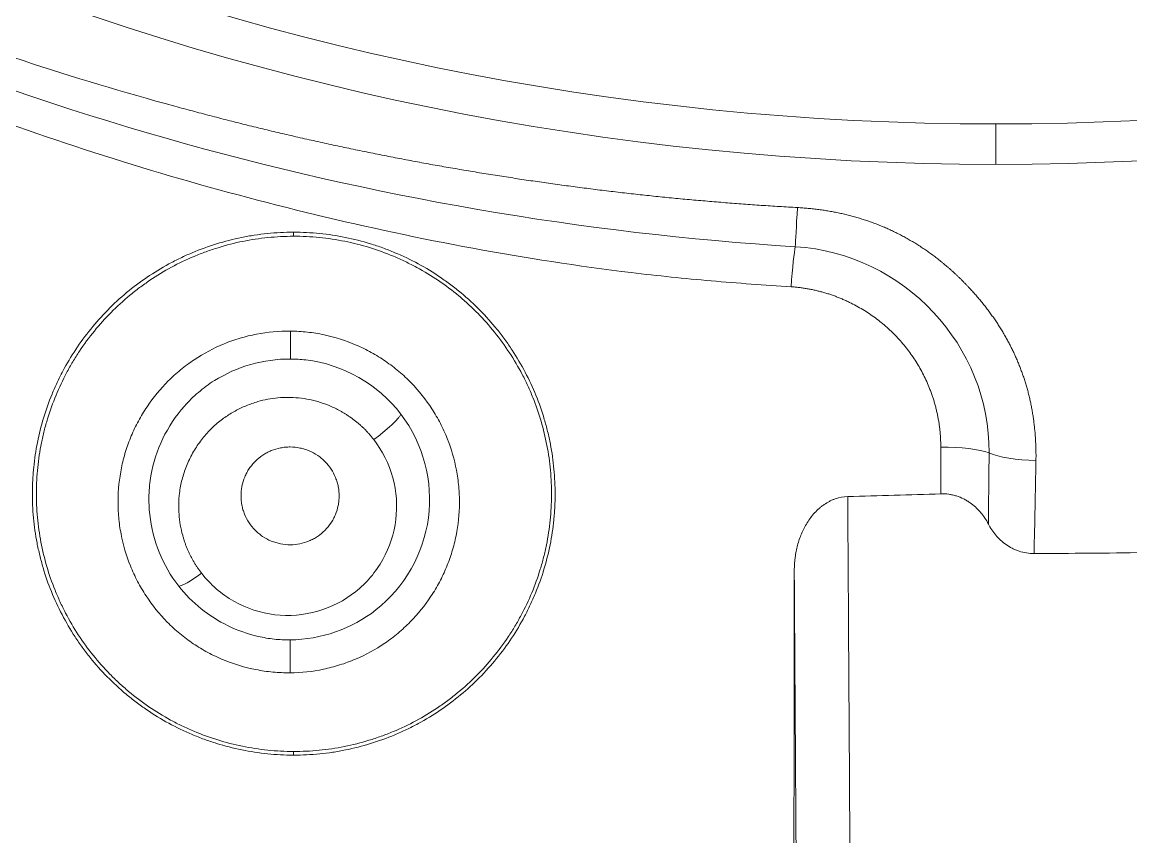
# Model space of a CAD drawing. Extents: x 541 to 1062, y 0 to 382.
# Drawn here: x 886.63 to 896.96, y 243.62 to 251.21 of the extents above; entities that cross this region are included whole.
import ezdxf

# ---------------------------------------------------------------- set-up
doc = ezdxf.new("R2010")
doc.units = 0
doc.header["$LTSCALE"] = 10
doc.header["$MEASUREMENT"] = 0
doc.layers.add('1', color=7, linetype='CONTINUOUS')

msp = doc.modelspace()

# ---------------------------------------------------------------- linework, layer by layer
at = {"layer": '1', "color": 7, "linetype": 'Continuous', "lineweight": 13}
for p, q in [((895.7, 249.885), (895.7, 250.261)), ((889.156, 249.253), (889.156, 249.215)), ((889.127, 248.073), (889.127, 248.332)), ((889.124, 245.455), (889.124, 245.149)), ((889.156, 244.382), (889.156, 244.416))]:
    msp.add_line(p, q, dxfattribs=at)
at = {"layer": '1', "color": 7, "linetype": 'Continuous', "lineweight": 18}
for radius, start, end in [(45.353, 90, 267.6206), (45.353, 272.3738, 90), (41.78, 282.5334, 97.4666), (41.2, 90, 267.3523), (41.2, 272.6477, 90), (41.78, 102.5334, 267.3912)]:
    msp.add_arc((895.7, 276.074), radius, start, end, dxfattribs=at)
at = {"layer": '1', "color": 7, "linetype": 'Continuous', "lineweight": 13}
for radius, start, end in [(26.189, 90, 270), (26.189, 270, 90), (25.813, 180, 270), (25.813, 270, 0)]:
    msp.add_arc((895.7, 276.074), radius, start, end, dxfattribs=at)
for centre, major_axis, ratio, start_param, end_param in [((893.858, 249.596), (0.028, 0.499), 0.003274, 1.800682, 2.849813), ((893.804, 248.64), (0.034, 0.499), 0.041753, 0.29204, 1.361698), ((895.2, 247.144), (0.5, 0), 0.216274, 0.514383, 1.599603), ((896.071, 247.25), (0.5, -0.009), 0.247388, 3.660306, 4.720192), ((888.316, 246.143), (0.237, 0.184), 0.144323, 3.318227, 4.532252)]:
    msp.add_ellipse(centre, major_axis=major_axis, ratio=ratio, start_param=start_param, end_param=end_param, dxfattribs=at)
at = {"layer": '1', "color": 7, "linetype": 'Continuous', "lineweight": 18}
for points, weights in [([(895.7, 321.97), (847.662, 321.97), (829.279, 277.589), (863.247, 243.621)], [1, 0.588455621577, 0.588455621577, 1]), ([(928.153, 243.621), (962.121, 277.589), (943.738, 321.97), (895.7, 321.97)], [1, 0.588455621576, 0.588455621576, 1])]:
    msp.add_rational_spline(points, weights, degree=3, dxfattribs=at)
at = {"layer": '1', "color": 7, "linetype": 'Continuous', "lineweight": 13}
for points, degree, knots in [([(893.803, 233.752), (891.665, 233.848), (889.534, 234.106), (884.716, 235.064), (882.05, 235.873), (876.926, 237.995), (874.469, 239.309), (869.858, 242.39), (867.704, 244.157), (863.783, 248.078), (862.015, 250.232), (858.934, 254.843), (857.621, 257.3), (855.499, 262.424), (854.69, 265.09), (853.608, 270.529), (853.335, 273.302), (853.335, 276.074)], 3, [0, 0, 0, 0, 0.099316, 0.099316, 0.227986, 0.227986, 0.356655, 0.356655, 0.485324, 0.485324, 0.613993, 0.613993, 0.742662, 0.742662, 0.871331, 0.871331, 1, 1, 1, 1]), ([(893.791, 248.745), (893.542, 248.76), (893.294, 248.778), (892.798, 248.822), (892.55, 248.847), (891.809, 248.937), (891.316, 249.013), (890.337, 249.194), (889.849, 249.299), (888.88, 249.532), (888.399, 249.661), (887.444, 249.944), (886.97, 250.098), (886.032, 250.433), (885.568, 250.614), (884.19, 251.193), (883.293, 251.629), (881.987, 252.355), (881.558, 252.609), (880.715, 253.14), (880.3, 253.417), (879.488, 253.992), (879.089, 254.291), (878.309, 254.91), (877.926, 255.23), (877.18, 255.89), (876.815, 256.23), (876.283, 256.754), (876.109, 256.932), (875.764, 257.291), (875.595, 257.474), (875.262, 257.844), (875.098, 258.032), (874.776, 258.412), (874.618, 258.604), (874.307, 258.993), (874.154, 259.189), (873.849, 259.583), (873.698, 259.781), (873.547, 259.979)], 3, [0, 0, 0, 0, 0.03125, 0.03125, 0.0625, 0.0625, 0.125, 0.125, 0.1875, 0.1875, 0.25, 0.25, 0.3125, 0.3125, 0.375, 0.375, 0.5, 0.5, 0.5625, 0.5625, 0.625, 0.625, 0.6875, 0.6875, 0.75, 0.75, 0.8125, 0.8125, 0.84375, 0.84375, 0.875, 0.875, 0.90625, 0.90625, 0.9375, 0.9375, 0.96875, 0.96875, 1, 1, 1, 1]), ([(893.85, 249.482), (893.858, 249.482), (893.875, 249.481), (893.9, 249.479), (893.925, 249.477), (893.95, 249.475), (893.975, 249.473), (894, 249.47), (894.025, 249.467), (894.049, 249.464), (894.074, 249.461), (894.098, 249.457), (894.122, 249.453), (894.146, 249.449), (894.17, 249.445), (894.194, 249.441), (894.218, 249.436), (894.242, 249.431), (894.265, 249.426), (894.289, 249.42), (894.312, 249.415), (894.335, 249.409), (894.359, 249.403), (894.382, 249.397), (894.405, 249.39), (894.427, 249.383), (894.45, 249.376), (894.473, 249.369), (894.495, 249.362), (894.518, 249.354), (894.54, 249.346), (894.562, 249.338), (894.584, 249.33), (894.606, 249.321), (894.628, 249.312), (894.65, 249.303), (894.671, 249.294), (894.693, 249.285), (894.714, 249.275), (894.736, 249.265), (894.757, 249.255), (894.778, 249.244), (894.799, 249.234), (894.82, 249.223), (894.841, 249.212), (894.861, 249.201), (894.882, 249.189), (894.902, 249.177), (894.923, 249.165), (894.943, 249.153), (894.963, 249.141), (894.983, 249.128), (895.003, 249.115), (895.023, 249.102), (895.043, 249.089), (895.062, 249.075), (895.082, 249.061), (895.101, 249.047), (895.12, 249.033), (895.139, 249.019), (895.158, 249.004), (895.177, 248.989), (895.196, 248.974), (895.215, 248.958), (895.234, 248.943), (895.252, 248.927), (895.271, 248.911), (895.289, 248.894), (895.307, 248.878), (895.325, 248.861), (895.343, 248.844), (895.361, 248.827), (895.379, 248.81), (895.396, 248.792), (895.414, 248.774), (895.431, 248.756), (895.454, 248.732), (895.48, 248.703), (895.511, 248.669), (895.541, 248.634), (895.57, 248.598), (895.599, 248.563), (895.626, 248.527), (895.653, 248.491), (895.679, 248.454), (895.704, 248.418), (895.728, 248.38), (895.752, 248.343), (895.774, 248.305), (895.796, 248.267), (895.817, 248.229), (895.837, 248.19), (895.856, 248.152), (895.875, 248.112), (895.892, 248.073), (895.909, 248.033), (895.925, 247.993), (895.94, 247.952), (895.955, 247.912), (895.968, 247.871), (895.981, 247.829), (895.993, 247.788), (896.004, 247.746), (896.014, 247.703), (896.024, 247.661), (896.032, 247.618), (896.04, 247.575), (896.047, 247.531), (896.053, 247.487), (896.058, 247.443), (896.063, 247.399), (896.067, 247.354), (896.069, 247.309), (896.071, 247.264), (896.073, 247.218), (896.073, 247.172), (896.073, 247.142), (896.072, 247.126)], 3, [0, 0, 0, 0, 0.006968, 0.01391, 0.020827, 0.027719, 0.034588, 0.041434, 0.048257, 0.055059, 0.06184, 0.0686, 0.07534, 0.082062, 0.088765, 0.095451, 0.10212, 0.108773, 0.115411, 0.122033, 0.128642, 0.135238, 0.141821, 0.148393, 0.154954, 0.161504, 0.168045, 0.174577, 0.181102, 0.187619, 0.19413, 0.200636, 0.207136, 0.213633, 0.220126, 0.226617, 0.233106, 0.239594, 0.246083, 0.252572, 0.259062, 0.265554, 0.27205, 0.278549, 0.285053, 0.291562, 0.298078, 0.3046, 0.31113, 0.317668, 0.324216, 0.330773, 0.337342, 0.343921, 0.350513, 0.357118, 0.363737, 0.37037, 0.377018, 0.383682, 0.390363, 0.397061, 0.403778, 0.410513, 0.417267, 0.424042, 0.430837, 0.437654, 0.444493, 0.451355, 0.458241, 0.465151, 0.472085, 0.479045, 0.486031, 0.493044, 0.500085, 0.513114, 0.526059, 0.538924, 0.551714, 0.564431, 0.577081, 0.589668, 0.602196, 0.61467, 0.627094, 0.639473, 0.65181, 0.664112, 0.676383, 0.688627, 0.700849, 0.713054, 0.725247, 0.737432, 0.749615, 0.7618, 0.773992, 0.786196, 0.798416, 0.810658, 0.822927, 0.835226, 0.847561, 0.859936, 0.872356, 0.884825, 0.897349, 0.909931, 0.922576, 0.935287, 0.948071, 0.96093, 0.973868, 0.98689, 1, 1, 1, 1]), ([(889.127, 248.072), (888.877, 248.073), (888.628, 248.001), (888.367, 247.838), (888.317, 247.801), (888.224, 247.722), (888.093, 247.593), (887.923, 247.337), (887.848, 247.104), (887.817, 246.925), (887.811, 246.864), (887.808, 246.743), (887.82, 246.44), (887.936, 246.149), (888.087, 245.957)], 3, [0, 0, 0, 0, 0.25, 0.25, 0.3125, 0.3125, 0.375, 0.5, 0.625, 0.625, 0.6875, 0.6875, 0.75, 1, 1, 1, 1]), ([(890.156, 247.559), (889.944, 247.837), (889.617, 248.023), (889.223, 248.069), (889.175, 248.072), (889.127, 248.072)], 3, [0, 0, 0, 0, 0.879045, 0.879045, 1, 1, 1, 1]), ([(889.124, 245.456), (889.414, 245.458), (889.7, 245.559), (890.19, 245.944), (890.369, 246.259), (890.457, 246.929), (890.367, 247.282), (890.156, 247.559)], 3, [0, 0, 0, 0, 0.296368, 0.296368, 0.648184, 0.648184, 1, 1, 1, 1]), ([(889.904, 247.321), (889.918, 247.331), (889.933, 247.342), (889.963, 247.365), (889.978, 247.377), (890.007, 247.402), (890.022, 247.414), (890.05, 247.439), (890.064, 247.451), (890.088, 247.474), (890.099, 247.485), (890.118, 247.506), (890.127, 247.515), (890.14, 247.531), (890.145, 247.539), (890.152, 247.551), (890.155, 247.555), (890.156, 247.559)], 3, [0, 0, 0, 0, 0.125, 0.125, 0.25, 0.25, 0.375, 0.375, 0.5, 0.5, 0.625, 0.625, 0.75, 0.75, 0.875, 0.875, 1, 1, 1, 1]), ([(894.367, 227.368), (894.368, 227.39), (894.37, 227.435), (894.371, 227.495), (894.372, 227.544), (894.372, 227.57), (894.375, 227.711), (894.377, 227.924), (894.38, 228.225), (894.381, 228.362), (894.382, 228.455), (894.382, 228.503), (894.385, 228.937), (894.389, 229.6), (894.391, 230.441), (894.392, 230.869), (894.393, 231.053), (894.393, 231.175), (894.393, 231.237), (894.394, 231.789), (894.395, 232.534), (894.395, 233.415), (894.395, 233.796), (894.395, 234.05), (894.395, 234.178), (894.395, 234.561), (894.395, 234.946), (894.395, 235.399), (894.394, 235.596), (894.394, 235.727), (894.394, 235.792), (894.393, 236.123), (894.393, 236.531), (894.391, 236.934), (894.39, 237.199), (894.39, 237.329), (894.387, 237.965), (894.384, 238.366), (894.38, 238.751), (894.379, 238.793), (894.378, 238.876), (894.377, 238.999), (894.374, 239.277), (894.371, 239.509), (894.369, 239.706), (894.369, 239.746), (894.368, 239.827), (894.366, 239.949), (894.364, 240.242), (894.358, 240.859), (894.354, 241.433), (894.351, 241.881), (894.35, 241.931), (894.349, 242.031), (894.348, 242.181), (894.346, 242.534), (894.341, 243.248), (894.332, 244.7), (894.324, 245.963), (894.319, 246.791)], 3, [0, 0, 0, 0, 0.013839, 0.021922, 0.021922, 0.030005, 0.030005, 0.062338, 0.078505, 0.086588, 0.086588, 0.094671, 0.094671, 0.159338, 0.191671, 0.207837, 0.215921, 0.215921, 0.224004, 0.224004, 0.28867, 0.321004, 0.33717, 0.33717, 0.353337, 0.353337, 0.38567, 0.401836, 0.40992, 0.40992, 0.418003, 0.418003, 0.450336, 0.466503, 0.466503, 0.482669, 0.482669, 0.547336, 0.547336, 0.555419, 0.555419, 0.563502, 0.579669, 0.612002, 0.612002, 0.620085, 0.620085, 0.628169, 0.644335, 0.676668, 0.741335, 0.741335, 0.749418, 0.749418, 0.757501, 0.773668, 0.806001, 0.870667, 1, 1, 1, 1]), ([(893.861, 227.809), (893.873, 227.721), (893.882, 228.859), (893.89, 229.809), (893.893, 231.33), (893.896, 232.664), (893.895, 234.154), (893.895, 235.989), (893.89, 236.998), (893.888, 237.566), (893.882, 238.141), (893.877, 238.648), (893.872, 239.093), (893.863, 239.768), (893.853, 241.247), (893.846, 242.256), (893.836, 243.78), (893.824, 245.659), (893.821, 246.11)], 2, [0, 0, 0, 0.125, 0.125, 0.25, 0.25, 0.375, 0.375, 0.5, 0.5, 0.5625, 0.5625, 0.625, 0.625, 0.75, 0.75, 0.892857, 0.892857, 1, 1, 1]), ([(888.087, 245.957), (888.209, 245.801), (888.447, 245.611), (888.729, 245.51), (888.875, 245.477), (888.925, 245.468), (889.024, 245.457), (889.074, 245.455), (889.124, 245.456)], 3, [0, 0, 0, 0, 0.5, 0.75, 0.75, 0.875, 0.875, 1, 1, 1, 1])]:
    msp.add_open_spline(points, degree=degree, knots=knots, dxfattribs=at)
at = {"layer": '1', "color": 7, "linetype": 'Continuous', "lineweight": 18}
for points, knots in [([(873.547, 259.979), (874.178, 259.23), (874.778, 258.447), (876.127, 257.01), (876.845, 256.333), (879.096, 254.412), (880.737, 253.288), (885.958, 250.484), (889.862, 249.366), (893.831, 249.118)], [0, 0, 0, 0, 0.125, 0.125, 0.25, 0.25, 0.5, 0.5, 1, 1, 1, 1]), ([(873.547, 259.979), (873.558, 259.968), (873.58, 259.945), (873.614, 259.91), (873.647, 259.875), (873.681, 259.838), (873.716, 259.802), (873.751, 259.764), (873.786, 259.725), (873.822, 259.686), (873.858, 259.646), (873.895, 259.606), (873.931, 259.564), (873.969, 259.522), (874.006, 259.48), (874.063, 259.415), (874.144, 259.321), (874.254, 259.192), (874.382, 259.041), (874.508, 258.891), (874.622, 258.755), (874.717, 258.644), (874.801, 258.544), (874.876, 258.457), (874.94, 258.381), (875.016, 258.294), (875.103, 258.195), (875.206, 258.08), (875.306, 257.971), (875.402, 257.869), (875.484, 257.783), (875.554, 257.711), (875.613, 257.651), (875.673, 257.591), (875.733, 257.531), (875.793, 257.471), (875.854, 257.411), (875.915, 257.351), (875.977, 257.291), (876.039, 257.231), (876.102, 257.171), (876.165, 257.111), (876.228, 257.051), (876.293, 256.991), (876.357, 256.931), (876.422, 256.871), (876.487, 256.811), (876.553, 256.751), (876.62, 256.691), (876.687, 256.63), (876.754, 256.57), (876.822, 256.51), (876.89, 256.45), (876.959, 256.39), (877.028, 256.329), (877.098, 256.269), (877.168, 256.209), (877.238, 256.149), (877.309, 256.088), (877.381, 256.028), (877.453, 255.968), (877.525, 255.908), (877.598, 255.847), (877.775, 255.702), (878.056, 255.476), (878.446, 255.173), (878.84, 254.878), (879.238, 254.59), (879.641, 254.309), (880.048, 254.036), (880.459, 253.77), (880.875, 253.512), (881.295, 253.261), (881.719, 253.018), (882.147, 252.782), (882.868, 252.402), (883.895, 251.905), (885.249, 251.336), (886.635, 250.838), (887.63, 250.539), (888.214, 250.382), (888.378, 250.339), (888.541, 250.297), (888.705, 250.255), (888.869, 250.215), (889.033, 250.176), (889.198, 250.138), (889.362, 250.101), (889.526, 250.065), (889.691, 250.03), (889.856, 249.996), (890.021, 249.963), (890.186, 249.931), (890.351, 249.9), (890.516, 249.87), (890.682, 249.842), (890.847, 249.814), (891.013, 249.787), (891.179, 249.761), (891.345, 249.736), (891.511, 249.712), (891.677, 249.689), (891.844, 249.667), (892.01, 249.646), (892.177, 249.626), (892.344, 249.607), (892.51, 249.589), (892.677, 249.572), (892.845, 249.556), (893.012, 249.542), (893.179, 249.528), (893.347, 249.515), (893.514, 249.503), (893.682, 249.492), (893.794, 249.486), (893.85, 249.482)], [0, 0, 0, 0, 0.002014, 0.004061, 0.006142, 0.008257, 0.010406, 0.012589, 0.014805, 0.017056, 0.019341, 0.02166, 0.024013, 0.026401, 0.028822, 0.031278, 0.037352, 0.044592, 0.052996, 0.062567, 0.069432, 0.075637, 0.081181, 0.086066, 0.090291, 0.093855, 0.100687, 0.10723, 0.113483, 0.119448, 0.125125, 0.128679, 0.132248, 0.135831, 0.139428, 0.14304, 0.146667, 0.150308, 0.153964, 0.157634, 0.16132, 0.16502, 0.168734, 0.172464, 0.176209, 0.179968, 0.183743, 0.187532, 0.191337, 0.195156, 0.198991, 0.202841, 0.206706, 0.210587, 0.214483, 0.218394, 0.22232, 0.226262, 0.230219, 0.234192, 0.23818, 0.242184, 0.246203, 0.250238, 0.271247, 0.292206, 0.313121, 0.333997, 0.354841, 0.375656, 0.39645, 0.417227, 0.437993, 0.458754, 0.479515, 0.500282, 0.562584, 0.624875, 0.687306, 0.75003, 0.757216, 0.764397, 0.771573, 0.778744, 0.785911, 0.793074, 0.800233, 0.807389, 0.81454, 0.821689, 0.828834, 0.835977, 0.843117, 0.850254, 0.85739, 0.864523, 0.871655, 0.878786, 0.885915, 0.893043, 0.900171, 0.907297, 0.914424, 0.92155, 0.928677, 0.935804, 0.942931, 0.95006, 0.957189, 0.96432, 0.971452, 0.978586, 0.985722, 0.99286, 1, 1, 1, 1]), ([(893.804, 235.386), (893.769, 235.388), (893.7, 235.391), (893.596, 235.397), (893.491, 235.403), (893.386, 235.409), (893.281, 235.416), (893.174, 235.423), (893.068, 235.43), (892.961, 235.438), (892.853, 235.446), (892.745, 235.454), (892.636, 235.463), (892.527, 235.471), (892.417, 235.481), (892.307, 235.49), (892.197, 235.5), (892.086, 235.51), (891.974, 235.521), (891.862, 235.532), (891.749, 235.543), (891.636, 235.555), (891.523, 235.567), (891.409, 235.58), (891.294, 235.592), (891.179, 235.606), (891.064, 235.619), (890.948, 235.633), (890.832, 235.648), (890.715, 235.662), (890.598, 235.678), (890.48, 235.693), (890.362, 235.709), (890.243, 235.726), (890.124, 235.743), (890.004, 235.76), (889.884, 235.778), (889.764, 235.796), (889.643, 235.814), (889.521, 235.833), (889.399, 235.853), (889.277, 235.873), (889.154, 235.893), (889.031, 235.914), (888.907, 235.935), (888.783, 235.957), (888.659, 235.979), (888.534, 236.002), (888.408, 236.025), (888.282, 236.049), (888.156, 236.073), (888.029, 236.098), (887.902, 236.123), (887.775, 236.149), (887.647, 236.175), (887.518, 236.202), (887.389, 236.229), (887.26, 236.257), (887.13, 236.285), (887, 236.314), (886.87, 236.344), (886.739, 236.374), (886.608, 236.404), (886.476, 236.435), (886.344, 236.467), (886.211, 236.499), (886.079, 236.532), (885.945, 236.565), (885.812, 236.599), (885.678, 236.633), (885.543, 236.668), (885.408, 236.704), (885.273, 236.74), (885.138, 236.777), (885.002, 236.815), (884.865, 236.853), (884.729, 236.891), (884.592, 236.931), (884.454, 236.971), (884.317, 237.011), (884.179, 237.052), (884.04, 237.094), (883.902, 237.137), (883.762, 237.18), (883.623, 237.224), (883.483, 237.268), (883.343, 237.313), (883.203, 237.359), (883.062, 237.405), (882.921, 237.452), (882.78, 237.5), (882.638, 237.549), (882.496, 237.598), (882.354, 237.648), (882.211, 237.698), (882.068, 237.75), (881.925, 237.802), (881.782, 237.854), (881.638, 237.908), (881.494, 237.962), (881.35, 238.017), (881.205, 238.072), (881.06, 238.129), (880.915, 238.186), (880.77, 238.243), (880.624, 238.302), (880.478, 238.361), (880.332, 238.421), (880.186, 238.482), (880.039, 238.544), (879.893, 238.606), (879.746, 238.67), (879.598, 238.734), (879.451, 238.798), (879.303, 238.864), (879.155, 238.93), (879.007, 238.997), (878.859, 239.065), (878.71, 239.134), (878.562, 239.204), (878.413, 239.274), (878.264, 239.345), (878.115, 239.417), (877.965, 239.49), (877.816, 239.564), (877.666, 239.638), (877.516, 239.714), (877.366, 239.79), (877.216, 239.867), (877.066, 239.945), (876.916, 240.024), (876.765, 240.104), (876.615, 240.184), (876.342, 240.332), (875.918, 240.566), (875.316, 240.912), (874.63, 241.323), (873.863, 241.805), (873.019, 242.364), (872.104, 243.006), (871.122, 243.737), (870.081, 244.565), (869.237, 245.285), (868.61, 245.847), (868.221, 246.206), (867.86, 246.546), (867.527, 246.868), (867.221, 247.171), (866.941, 247.453), (866.687, 247.714), (866.458, 247.953), (866.253, 248.17), (866.073, 248.365), (865.915, 248.536), (865.8, 248.662), (865.716, 248.755), (865.653, 248.825), (865.581, 248.904), (865.501, 248.992), (865.413, 249.09), (865.316, 249.197), (865.211, 249.314), (865.098, 249.441), (864.978, 249.578), (864.849, 249.725), (864.713, 249.882), (864.569, 250.049), (864.419, 250.226), (864.285, 250.385), (864.171, 250.522), (864.081, 250.632), (863.992, 250.741), (863.906, 250.85), (863.821, 250.957), (863.738, 251.063), (863.658, 251.167), (863.579, 251.271), (863.502, 251.373), (863.428, 251.475), (863.355, 251.575), (863.284, 251.674), (863.215, 251.771), (863.147, 251.868), (863.082, 251.963), (863.018, 252.057), (862.957, 252.149), (862.917, 252.211), (862.897, 252.241)], [0, 0, 0, 0, 0.002851, 0.005716, 0.008595, 0.011488, 0.014396, 0.017317, 0.020253, 0.023203, 0.026167, 0.029146, 0.032139, 0.035145, 0.038166, 0.041202, 0.044251, 0.047315, 0.050392, 0.053484, 0.056591, 0.059711, 0.062845, 0.065994, 0.069157, 0.072334, 0.075525, 0.078731, 0.081951, 0.085184, 0.088432, 0.091695, 0.094971, 0.098261, 0.101566, 0.104885, 0.108218, 0.111565, 0.114927, 0.118302, 0.121692, 0.125096, 0.128514, 0.131947, 0.135393, 0.138854, 0.142329, 0.145818, 0.149321, 0.152838, 0.15637, 0.159915, 0.163475, 0.167049, 0.170637, 0.17424, 0.177856, 0.181487, 0.185132, 0.188791, 0.192464, 0.196151, 0.199853, 0.203568, 0.207298, 0.211042, 0.2148, 0.218573, 0.222359, 0.22616, 0.229975, 0.233803, 0.237647, 0.241504, 0.245375, 0.249261, 0.25316, 0.257074, 0.261002, 0.264944, 0.268901, 0.272871, 0.276856, 0.280855, 0.284867, 0.288894, 0.292936, 0.296991, 0.30106, 0.305144, 0.309242, 0.313354, 0.31748, 0.32162, 0.325774, 0.329943, 0.334125, 0.338322, 0.342533, 0.346758, 0.350997, 0.35525, 0.359518, 0.363799, 0.368095, 0.372405, 0.376729, 0.381067, 0.385419, 0.389785, 0.394166, 0.39856, 0.402969, 0.407392, 0.411829, 0.41628, 0.420745, 0.425224, 0.429718, 0.434225, 0.438747, 0.443283, 0.447833, 0.452397, 0.456975, 0.461567, 0.466173, 0.470794, 0.475429, 0.480077, 0.48474, 0.489417, 0.494108, 0.498813, 0.514953, 0.534007, 0.555974, 0.580855, 0.608646, 0.639348, 0.672958, 0.709473, 0.748894, 0.764333, 0.778867, 0.792493, 0.805214, 0.817029, 0.827938, 0.837941, 0.847039, 0.855232, 0.862519, 0.868901, 0.874379, 0.876615, 0.879198, 0.882128, 0.885404, 0.889026, 0.892995, 0.897311, 0.901974, 0.906984, 0.91234, 0.918043, 0.924094, 0.930491, 0.937236, 0.941212, 0.945131, 0.948992, 0.952795, 0.956541, 0.96023, 0.96386, 0.967433, 0.970949, 0.974407, 0.977807, 0.98115, 0.984435, 0.987663, 0.990833, 0.993946, 0.997002, 1, 1, 1, 1]), ([(889.156, 244.382), (889.074, 244.382), (888.913, 244.391), (888.674, 244.427), (888.517, 244.467), (888.401, 244.503), (888.362, 244.516), (888.286, 244.544), (888.248, 244.559), (888.137, 244.606), (887.992, 244.675), (887.855, 244.759), (887.756, 244.827), (887.723, 244.85), (887.674, 244.887), (887.658, 244.899), (887.627, 244.925), (887.549, 244.988), (887.417, 245.11), (887.311, 245.229), (887.236, 245.322), (887.2, 245.37), (887.165, 245.419), (887.143, 245.452), (887.132, 245.468), (887.077, 245.552), (887.037, 245.621), (886.963, 245.761), (886.897, 245.904), (886.845, 246.053), (886.817, 246.148), (886.812, 246.167), (886.802, 246.205), (886.797, 246.224), (886.783, 246.282), (886.774, 246.321), (886.752, 246.436), (886.73, 246.592), (886.723, 246.748), (886.724, 246.865), (886.725, 246.924), (886.729, 246.983), (886.732, 247.023), (886.734, 247.042), (886.744, 247.141), (886.767, 247.296), (886.824, 247.523), (886.876, 247.671), (886.914, 247.762), (886.921, 247.78), (886.937, 247.816), (886.945, 247.834), (886.971, 247.888), (886.988, 247.923), (887.044, 248.028), (887.124, 248.163), (887.217, 248.29), (887.316, 248.412), (887.369, 248.471), (887.481, 248.585), (887.54, 248.639), (887.662, 248.741), (887.789, 248.836), (887.925, 248.919), (888.03, 248.976), (888.066, 248.995), (888.139, 249.03), (888.176, 249.046), (888.287, 249.093), (888.438, 249.148), (888.593, 249.188), (888.711, 249.212), (888.751, 249.219), (888.831, 249.231), (888.871, 249.236), (888.993, 249.249), (889.074, 249.253), (889.156, 249.253)], [0, 0, 0, 0, 0.03125, 0.0625, 0.09375, 0.09375, 0.109375, 0.109375, 0.125, 0.125, 0.15625, 0.1875, 0.1875, 0.203125, 0.203125, 0.210938, 0.210938, 0.21875, 0.25, 0.28125, 0.28125, 0.296875, 0.304688, 0.304688, 0.3125, 0.3125, 0.34375, 0.34375, 0.375, 0.40625, 0.40625, 0.414062, 0.414062, 0.421875, 0.421875, 0.4375, 0.4375, 0.46875, 0.5, 0.5, 0.515625, 0.523437, 0.523437, 0.53125, 0.53125, 0.5625, 0.59375, 0.625, 0.625, 0.632812, 0.632812, 0.640625, 0.640625, 0.65625, 0.65625, 0.6875, 0.71875, 0.71875, 0.75, 0.75, 0.78125, 0.78125, 0.8125, 0.84375, 0.84375, 0.859375, 0.859375, 0.875, 0.875, 0.90625, 0.9375, 0.9375, 0.953125, 0.953125, 0.96875, 0.96875, 1, 1, 1, 1]), ([(889.156, 249.215), (889.076, 249.215), (888.996, 249.211), (888.839, 249.195), (888.683, 249.172), (888.53, 249.133), (888.436, 249.103), (888.417, 249.097), (888.379, 249.085), (888.36, 249.078), (888.304, 249.058), (888.267, 249.043), (888.158, 248.998), (888.017, 248.93), (887.883, 248.849), (887.786, 248.783), (887.754, 248.76), (887.69, 248.713), (887.659, 248.689), (887.569, 248.613), (887.453, 248.508), (887.298, 248.335), (887.205, 248.21), (887.151, 248.128), (887.141, 248.112), (887.12, 248.079), (887.089, 248.029), (887.06, 247.978), (887.006, 247.875), (886.94, 247.736), (886.888, 247.59), (886.854, 247.479), (886.843, 247.442), (886.829, 247.385), (886.824, 247.366), (886.816, 247.328), (886.795, 247.233), (886.769, 247.061), (886.757, 246.83), (886.763, 246.675), (886.774, 246.558), (886.779, 246.519), (886.79, 246.442), (886.796, 246.404), (886.818, 246.289), (886.854, 246.139), (886.905, 245.992), (886.949, 245.883), (886.964, 245.848), (886.997, 245.776), (887.015, 245.741), (887.069, 245.636), (887.148, 245.501), (887.286, 245.311), (887.39, 245.193), (887.474, 245.109), (887.502, 245.081), (887.56, 245.027), (887.59, 245.001), (887.681, 244.925), (887.807, 244.83), (887.941, 244.747), (888.046, 244.69), (888.081, 244.672), (888.153, 244.637), (888.19, 244.621), (888.3, 244.574), (888.449, 244.52), (888.679, 244.461), (888.836, 244.437), (888.956, 244.425), (888.996, 244.422), (889.076, 244.417), (889.116, 244.416), (889.156, 244.416)], [0, 0, 0, 0, 0.03125, 0.03125, 0.0625, 0.09375, 0.09375, 0.101563, 0.101563, 0.109375, 0.109375, 0.125, 0.125, 0.15625, 0.1875, 0.1875, 0.203125, 0.203125, 0.21875, 0.21875, 0.25, 0.28125, 0.3125, 0.3125, 0.320313, 0.320313, 0.328125, 0.34375, 0.34375, 0.375, 0.40625, 0.40625, 0.421875, 0.421875, 0.429688, 0.429688, 0.4375, 0.46875, 0.5, 0.53125, 0.53125, 0.546875, 0.546875, 0.5625, 0.5625, 0.59375, 0.625, 0.625, 0.640625, 0.640625, 0.65625, 0.65625, 0.6875, 0.71875, 0.75, 0.75, 0.765625, 0.765625, 0.78125, 0.78125, 0.8125, 0.84375, 0.84375, 0.859375, 0.859375, 0.875, 0.875, 0.90625, 0.9375, 0.96875, 0.96875, 0.984375, 0.984375, 1, 1, 1, 1]), ([(889.156, 249.253), (889.238, 249.253), (889.319, 249.249), (889.479, 249.233), (889.638, 249.209), (889.795, 249.169), (889.911, 249.134), (889.95, 249.121), (890.026, 249.093), (890.064, 249.078), (890.176, 249.031), (890.32, 248.962), (890.457, 248.879), (890.557, 248.811), (890.59, 248.787), (890.639, 248.751), (890.655, 248.739), (890.686, 248.713), (890.764, 248.65), (890.896, 248.528), (891.002, 248.409), (891.077, 248.317), (891.102, 248.285), (891.149, 248.221), (891.171, 248.188), (891.237, 248.087), (891.278, 248.019), (891.351, 247.879), (891.418, 247.735), (891.47, 247.586), (891.498, 247.491), (891.503, 247.472), (891.514, 247.434), (891.519, 247.415), (891.533, 247.357), (891.541, 247.318), (891.564, 247.202), (891.586, 247.046), (891.593, 246.89), (891.593, 246.772), (891.592, 246.713), (891.588, 246.654), (891.585, 246.614), (891.583, 246.594), (891.573, 246.496), (891.55, 246.34), (891.493, 246.112), (891.44, 245.964), (891.395, 245.854), (891.379, 245.818), (891.345, 245.746), (891.328, 245.71), (891.272, 245.606), (891.191, 245.47), (891.098, 245.343), (890.998, 245.22), (890.945, 245.161), (890.832, 245.047), (890.774, 244.993), (890.651, 244.892), (890.524, 244.797), (890.388, 244.714), (890.282, 244.657), (890.246, 244.638), (890.173, 244.603), (890.136, 244.587), (890.025, 244.54), (889.874, 244.486), (889.719, 244.446), (889.601, 244.422), (889.561, 244.415), (889.481, 244.403), (889.441, 244.398), (889.319, 244.386), (889.238, 244.382), (889.156, 244.382)], [0, 0, 0, 0, 0.03125, 0.03125, 0.0625, 0.09375, 0.09375, 0.109375, 0.109375, 0.125, 0.125, 0.15625, 0.1875, 0.1875, 0.203125, 0.203125, 0.210938, 0.210938, 0.21875, 0.25, 0.28125, 0.28125, 0.296875, 0.296875, 0.3125, 0.3125, 0.34375, 0.34375, 0.375, 0.40625, 0.40625, 0.414063, 0.414063, 0.421875, 0.421875, 0.4375, 0.4375, 0.46875, 0.5, 0.5, 0.515625, 0.523438, 0.523438, 0.53125, 0.53125, 0.5625, 0.59375, 0.625, 0.625, 0.640625, 0.640625, 0.65625, 0.65625, 0.6875, 0.71875, 0.71875, 0.75, 0.75, 0.78125, 0.78125, 0.8125, 0.84375, 0.84375, 0.859375, 0.859375, 0.875, 0.875, 0.90625, 0.9375, 0.9375, 0.953125, 0.953125, 0.96875, 0.96875, 1, 1, 1, 1]), ([(889.156, 244.416), (889.236, 244.416), (889.316, 244.42), (889.474, 244.435), (889.63, 244.459), (889.783, 244.497), (889.878, 244.526), (889.897, 244.532), (889.935, 244.545), (889.954, 244.551), (890.01, 244.571), (890.047, 244.586), (890.157, 244.631), (890.298, 244.699), (890.433, 244.78), (890.531, 244.846), (890.563, 244.868), (890.626, 244.916), (890.657, 244.94), (890.748, 245.015), (890.864, 245.121), (891.02, 245.294), (891.113, 245.419), (891.167, 245.501), (891.178, 245.517), (891.199, 245.55), (891.23, 245.6), (891.258, 245.651), (891.313, 245.754), (891.38, 245.894), (891.432, 246.039), (891.466, 246.151), (891.477, 246.188), (891.491, 246.245), (891.496, 246.264), (891.504, 246.302), (891.525, 246.398), (891.551, 246.57), (891.563, 246.801), (891.557, 246.957), (891.546, 247.074), (891.542, 247.113), (891.531, 247.19), (891.524, 247.229), (891.502, 247.343), (891.466, 247.494), (891.415, 247.641), (891.371, 247.75), (891.355, 247.786), (891.322, 247.858), (891.305, 247.893), (891.25, 247.998), (891.17, 248.133), (891.032, 248.323), (890.927, 248.441), (890.844, 248.526), (890.815, 248.554), (890.757, 248.608), (890.727, 248.634), (890.636, 248.71), (890.509, 248.805), (890.374, 248.887), (890.269, 248.944), (890.234, 248.962), (890.18, 248.988), (890.161, 248.997), (890.125, 249.013), (890.033, 249.053), (889.865, 249.114), (889.634, 249.172), (889.476, 249.196), (889.317, 249.212), (889.236, 249.216), (889.156, 249.215)], [0, 0, 0, 0, 0.03125, 0.03125, 0.0625, 0.09375, 0.09375, 0.101562, 0.101562, 0.109375, 0.109375, 0.125, 0.125, 0.15625, 0.1875, 0.1875, 0.203125, 0.203125, 0.21875, 0.21875, 0.25, 0.28125, 0.3125, 0.3125, 0.320312, 0.320312, 0.328125, 0.34375, 0.34375, 0.375, 0.40625, 0.40625, 0.421875, 0.421875, 0.429687, 0.429687, 0.4375, 0.46875, 0.5, 0.53125, 0.53125, 0.546875, 0.546875, 0.5625, 0.5625, 0.59375, 0.625, 0.625, 0.640625, 0.640625, 0.65625, 0.65625, 0.6875, 0.71875, 0.75, 0.75, 0.765625, 0.765625, 0.78125, 0.78125, 0.8125, 0.84375, 0.84375, 0.859375, 0.859375, 0.867187, 0.867187, 0.875, 0.90625, 0.9375, 0.96875, 0.96875, 1, 1, 1, 1]), ([(895.186, 247.252), (895.186, 247.258), (895.186, 247.271), (895.185, 247.291), (895.185, 247.31), (895.184, 247.329), (895.183, 247.349), (895.181, 247.368), (895.18, 247.387), (895.178, 247.407), (895.176, 247.426), (895.173, 247.445), (895.171, 247.464), (895.168, 247.483), (895.165, 247.502), (895.161, 247.52), (895.158, 247.539), (895.154, 247.558), (895.15, 247.577), (895.145, 247.595), (895.141, 247.614), (895.136, 247.632), (895.131, 247.651), (895.126, 247.669), (895.12, 247.688), (895.114, 247.706), (895.108, 247.724), (895.102, 247.742), (895.095, 247.761), (895.089, 247.779), (895.067, 247.834), (895.027, 247.925), (894.958, 248.047), (894.878, 248.161), (894.787, 248.269), (894.687, 248.367), (894.578, 248.456), (894.461, 248.534), (894.367, 248.585), (894.301, 248.616), (894.266, 248.631), (894.231, 248.646), (894.196, 248.659), (894.16, 248.672), (894.124, 248.683), (894.088, 248.694), (894.052, 248.703), (894.015, 248.712), (893.979, 248.72), (893.941, 248.727), (893.904, 248.733), (893.866, 248.738), (893.829, 248.742), (893.803, 248.744), (893.791, 248.745)], [0, 0, 0, 0, 0.008783, 0.017544, 0.026283, 0.035003, 0.043705, 0.05239, 0.061059, 0.069714, 0.078356, 0.086987, 0.095608, 0.104221, 0.112826, 0.121425, 0.13002, 0.138612, 0.147202, 0.155792, 0.164383, 0.172975, 0.181572, 0.190174, 0.198782, 0.207397, 0.216022, 0.224656, 0.233302, 0.241961, 0.250634, 0.313507, 0.375745, 0.437876, 0.500425, 0.563215, 0.625383, 0.687519, 0.750225, 0.767116, 0.783918, 0.800644, 0.817305, 0.833914, 0.850485, 0.867029, 0.883561, 0.900092, 0.916636, 0.933206, 0.949815, 0.966475, 0.983199, 1, 1, 1, 1]), ([(889.127, 248.332), (889.02, 248.333), (888.915, 248.323), (888.76, 248.293), (888.709, 248.281), (888.633, 248.258), (888.607, 248.25), (888.557, 248.232), (888.533, 248.223), (888.411, 248.173), (888.319, 248.124), (888.21, 248.051), (888.188, 248.036), (888.146, 248.005), (888.125, 247.989), (888.064, 247.939), (888.026, 247.904), (887.916, 247.794), (887.85, 247.714), (887.777, 247.606), (887.763, 247.584), (887.736, 247.539), (887.723, 247.517), (887.687, 247.449), (887.642, 247.356), (887.607, 247.259), (887.584, 247.184), (887.577, 247.159), (887.564, 247.109), (887.558, 247.084), (887.533, 246.957), (887.522, 246.854), (887.521, 246.7), (887.523, 246.648), (887.53, 246.57), (887.533, 246.544), (887.54, 246.492), (887.545, 246.467), (887.569, 246.34), (887.598, 246.24), (887.647, 246.12), (887.657, 246.096), (887.679, 246.048), (887.691, 246.024), (887.727, 245.955), (887.754, 245.91), (887.84, 245.779), (887.905, 245.698), (887.998, 245.603), (888.017, 245.585), (888.056, 245.549), (888.076, 245.532), (888.137, 245.481), (888.221, 245.418), (888.311, 245.364), (888.381, 245.326), (888.405, 245.314), (888.453, 245.291), (888.478, 245.28), (888.601, 245.229), (888.702, 245.199), (888.832, 245.174), (888.858, 245.169), (888.91, 245.161), (888.937, 245.158), (889.017, 245.151), (889.07, 245.149), (889.124, 245.149)], [0, 0, 0, 0, 0.0625, 0.0625, 0.09375, 0.09375, 0.109375, 0.109375, 0.125, 0.125, 0.1875, 0.1875, 0.203125, 0.203125, 0.21875, 0.21875, 0.25, 0.25, 0.3125, 0.3125, 0.328125, 0.328125, 0.34375, 0.34375, 0.375, 0.40625, 0.40625, 0.421875, 0.421875, 0.4375, 0.4375, 0.5, 0.5, 0.53125, 0.53125, 0.546875, 0.546875, 0.5625, 0.5625, 0.625, 0.625, 0.640625, 0.640625, 0.65625, 0.65625, 0.6875, 0.6875, 0.75, 0.75, 0.765625, 0.765625, 0.78125, 0.78125, 0.8125, 0.84375, 0.84375, 0.859375, 0.859375, 0.875, 0.875, 0.9375, 0.9375, 0.953125, 0.953125, 0.96875, 0.96875, 1, 1, 1, 1]), ([(889.124, 245.149), (889.23, 245.15), (889.333, 245.161), (889.486, 245.193), (889.536, 245.206), (889.611, 245.23), (889.636, 245.238), (889.685, 245.256), (889.71, 245.266), (889.829, 245.317), (889.92, 245.367), (890.027, 245.439), (890.048, 245.454), (890.089, 245.486), (890.11, 245.502), (890.169, 245.552), (890.207, 245.587), (890.315, 245.696), (890.38, 245.776), (890.451, 245.883), (890.465, 245.905), (890.491, 245.95), (890.504, 245.972), (890.54, 246.04), (890.583, 246.132), (890.617, 246.228), (890.64, 246.301), (890.647, 246.326), (890.659, 246.376), (890.665, 246.401), (890.69, 246.527), (890.701, 246.628), (890.702, 246.781), (890.7, 246.832), (890.693, 246.909), (890.69, 246.935), (890.683, 246.986), (890.679, 247.011), (890.655, 247.137), (890.626, 247.235), (890.579, 247.355), (890.569, 247.378), (890.547, 247.425), (890.536, 247.449), (890.5, 247.518), (890.474, 247.563), (890.39, 247.693), (890.325, 247.774), (890.235, 247.868), (890.216, 247.886), (890.178, 247.922), (890.158, 247.939), (890.098, 247.99), (890.015, 248.053), (889.927, 248.108), (889.858, 248.146), (889.835, 248.158), (889.788, 248.181), (889.764, 248.192), (889.643, 248.244), (889.543, 248.276), (889.39, 248.308), (889.338, 248.317), (889.259, 248.325), (889.233, 248.327), (889.18, 248.331), (889.154, 248.332), (889.127, 248.332)], [0, 0, 0, 0, 0.0625, 0.0625, 0.09375, 0.09375, 0.109375, 0.109375, 0.125, 0.125, 0.1875, 0.1875, 0.203125, 0.203125, 0.21875, 0.21875, 0.25, 0.25, 0.3125, 0.3125, 0.328125, 0.328125, 0.34375, 0.34375, 0.375, 0.40625, 0.40625, 0.421875, 0.421875, 0.4375, 0.4375, 0.5, 0.5, 0.53125, 0.53125, 0.546875, 0.546875, 0.5625, 0.5625, 0.625, 0.625, 0.640625, 0.640625, 0.65625, 0.65625, 0.6875, 0.6875, 0.75, 0.75, 0.765625, 0.765625, 0.78125, 0.78125, 0.8125, 0.84375, 0.84375, 0.859375, 0.859375, 0.875, 0.875, 0.9375, 0.9375, 0.96875, 0.96875, 0.984375, 0.984375, 1, 1, 1, 1]), ([(889.904, 247.321), (889.901, 247.325), (889.895, 247.333), (889.885, 247.345), (889.875, 247.357), (889.865, 247.369), (889.855, 247.38), (889.845, 247.391), (889.834, 247.403), (889.823, 247.414), (889.813, 247.424), (889.802, 247.435), (889.79, 247.446), (889.779, 247.456), (889.767, 247.466), (889.756, 247.476), (889.744, 247.486), (889.732, 247.496), (889.719, 247.505), (889.707, 247.514), (889.695, 247.523), (889.682, 247.532), (889.669, 247.541), (889.656, 247.55), (889.643, 247.558), (889.629, 247.566), (889.616, 247.574), (889.576, 247.597), (889.508, 247.632), (889.409, 247.669), (889.307, 247.695), (889.206, 247.711), (889.106, 247.716), (889.011, 247.712), (888.916, 247.699), (888.835, 247.679), (888.769, 247.658), (888.715, 247.637), (888.662, 247.614), (888.612, 247.588), (888.563, 247.56), (888.516, 247.528), (888.45, 247.479), (888.371, 247.408), (888.286, 247.307), (888.214, 247.196), (888.157, 247.076), (888.115, 246.951), (888.093, 246.833), (888.085, 246.723), (888.088, 246.625), (888.1, 246.527), (888.117, 246.452), (888.132, 246.4), (888.141, 246.371), (888.151, 246.342), (888.163, 246.313), (888.174, 246.285), (888.187, 246.258), (888.201, 246.231), (888.215, 246.204), (888.23, 246.178), (888.246, 246.152), (888.263, 246.126), (888.281, 246.101), (888.293, 246.085), (888.299, 246.077)], [0, 0, 0, 0, 0.004847, 0.009683, 0.014509, 0.019326, 0.024135, 0.028937, 0.033733, 0.038525, 0.043314, 0.048101, 0.052888, 0.057674, 0.062463, 0.067254, 0.072049, 0.076849, 0.081656, 0.08647, 0.091293, 0.096126, 0.10097, 0.105826, 0.110695, 0.115579, 0.120479, 0.125396, 0.15843, 0.190966, 0.223382, 0.256057, 0.286095, 0.315713, 0.345194, 0.374828, 0.392983, 0.410947, 0.428774, 0.446518, 0.464235, 0.481982, 0.499814, 0.541157, 0.58253, 0.624627, 0.666687, 0.708223, 0.749917, 0.781233, 0.812341, 0.84353, 0.875089, 0.884887, 0.894622, 0.904302, 0.913937, 0.923533, 0.933101, 0.942648, 0.952184, 0.961717, 0.971256, 0.980811, 0.990389, 1, 1, 1, 1]), ([(888.299, 246.077), (888.382, 245.971), (888.481, 245.884), (888.721, 245.748), (888.849, 245.706), (889.116, 245.674), (889.251, 245.686), (889.513, 245.761), (889.631, 245.822), (889.837, 245.986), (889.922, 246.087), (890.053, 246.322), (890.093, 246.445), (890.125, 246.707), (890.116, 246.836), (890.045, 247.097), (889.986, 247.215), (889.904, 247.321)], [0, 0, 0, 0, 0.125, 0.125, 0.25, 0.25, 0.375, 0.375, 0.5, 0.5, 0.625, 0.625, 0.75, 0.75, 0.875, 0.875, 1, 1, 1, 1]), ([(889.126, 246.341), (889.095, 246.341), (889.065, 246.344), (889.021, 246.353), (889.006, 246.357), (888.977, 246.366), (888.962, 246.371), (888.92, 246.388), (888.894, 246.402), (888.856, 246.428), (888.844, 246.437), (888.821, 246.456), (888.809, 246.466), (888.778, 246.498), (888.759, 246.522), (888.726, 246.572), (888.712, 246.599), (888.695, 246.64), (888.69, 246.654), (888.681, 246.682), (888.678, 246.697), (888.669, 246.741), (888.667, 246.77), (888.667, 246.815), (888.668, 246.829), (888.671, 246.859), (888.673, 246.874), (888.682, 246.917), (888.69, 246.945), (888.708, 246.986), (888.714, 247), (888.728, 247.026), (888.743, 247.051), (888.761, 247.075), (888.78, 247.098), (888.79, 247.109), (888.822, 247.141), (888.845, 247.16), (888.882, 247.184), (888.895, 247.192), (888.921, 247.206), (888.935, 247.213), (888.977, 247.23), (889.006, 247.238), (889.05, 247.247), (889.065, 247.249), (889.095, 247.252), (889.111, 247.253), (889.126, 247.253)], [0, 0, 0, 0, 0.0625, 0.0625, 0.09375, 0.09375, 0.125, 0.125, 0.1875, 0.1875, 0.21875, 0.21875, 0.25, 0.25, 0.3125, 0.3125, 0.375, 0.375, 0.40625, 0.40625, 0.4375, 0.4375, 0.5, 0.5, 0.53125, 0.53125, 0.5625, 0.5625, 0.625, 0.625, 0.65625, 0.65625, 0.6875, 0.71875, 0.71875, 0.75, 0.75, 0.8125, 0.8125, 0.84375, 0.84375, 0.875, 0.875, 0.9375, 0.9375, 0.96875, 0.96875, 1, 1, 1, 1]), ([(889.126, 247.253), (889.156, 247.253), (889.186, 247.249), (889.23, 247.24), (889.245, 247.237), (889.274, 247.228), (889.288, 247.222), (889.33, 247.205), (889.356, 247.19), (889.394, 247.165), (889.406, 247.156), (889.429, 247.136), (889.44, 247.126), (889.471, 247.094), (889.49, 247.071), (889.523, 247.021), (889.537, 246.995), (889.553, 246.953), (889.558, 246.939), (889.567, 246.911), (889.57, 246.896), (889.579, 246.853), (889.581, 246.824), (889.581, 246.78), (889.58, 246.765), (889.577, 246.735), (889.575, 246.721), (889.566, 246.678), (889.558, 246.65), (889.541, 246.609), (889.534, 246.595), (889.521, 246.569), (889.513, 246.556), (889.489, 246.52), (889.47, 246.497), (889.428, 246.455), (889.405, 246.436), (889.368, 246.411), (889.355, 246.403), (889.329, 246.389), (889.315, 246.383), (889.274, 246.365), (889.245, 246.356), (889.187, 246.345), (889.156, 246.341), (889.126, 246.341)], [0, 0, 0, 0, 0.0625, 0.0625, 0.09375, 0.09375, 0.125, 0.125, 0.1875, 0.1875, 0.21875, 0.21875, 0.25, 0.25, 0.3125, 0.3125, 0.375, 0.375, 0.40625, 0.40625, 0.4375, 0.4375, 0.5, 0.5, 0.53125, 0.53125, 0.5625, 0.5625, 0.625, 0.625, 0.65625, 0.65625, 0.6875, 0.6875, 0.75, 0.75, 0.8125, 0.8125, 0.84375, 0.84375, 0.875, 0.875, 0.9375, 0.9375, 1, 1, 1, 1]), ([(894.319, 246.791), (894.279, 246.79), (894.241, 246.782), (894.194, 246.766), (894.185, 246.763), (894.167, 246.755), (894.14, 246.742), (894.115, 246.727), (894.091, 246.71), (894.083, 246.705), (894.068, 246.693), (894.06, 246.686), (894.038, 246.667), (894.024, 246.653), (893.985, 246.611), (893.962, 246.58), (893.921, 246.514), (893.903, 246.48), (893.874, 246.41), (893.861, 246.374), (893.846, 246.318), (893.842, 246.3), (893.835, 246.262), (893.832, 246.243), (893.824, 246.186), (893.822, 246.148), (893.821, 246.11)], [0, 0, 0, 0, 0.125, 0.125, 0.15625, 0.15625, 0.1875, 0.25, 0.25, 0.28125, 0.28125, 0.3125, 0.3125, 0.375, 0.375, 0.5, 0.5, 0.625, 0.625, 0.75, 0.75, 0.8125, 0.8125, 0.875, 0.875, 1, 1, 1, 1]), ([(895.187, 246.816), (895.211, 246.817), (895.236, 246.816), (895.272, 246.811), (895.284, 246.809), (895.308, 246.803), (895.32, 246.8), (895.355, 246.789), (895.377, 246.78), (895.409, 246.764), (895.419, 246.758), (895.439, 246.746), (895.449, 246.74), (895.477, 246.72), (895.495, 246.706), (895.519, 246.683), (895.527, 246.675), (895.543, 246.659), (895.55, 246.651), (895.586, 246.609), (895.61, 246.573), (895.629, 246.535)], [0, 0, 0, 0, 0.125, 0.125, 0.1875, 0.1875, 0.25, 0.25, 0.375, 0.375, 0.4375, 0.4375, 0.5, 0.5, 0.625, 0.625, 0.6875, 0.6875, 0.75, 0.75, 1, 1, 1, 1]), ([(895.629, 246.535), (895.648, 246.498), (895.671, 246.463), (895.712, 246.415), (895.727, 246.399), (895.759, 246.37), (895.776, 246.356), (895.812, 246.331), (895.831, 246.319), (895.862, 246.304), (895.872, 246.299), (895.894, 246.29), (895.905, 246.286), (895.938, 246.275), (895.96, 246.27), (896.008, 246.262), (896.031, 246.26), (896.055, 246.26)], [0, 0, 0, 0, 0.25, 0.25, 0.375, 0.375, 0.5, 0.5, 0.625, 0.625, 0.6875, 0.6875, 0.75, 0.75, 0.875, 0.875, 1, 1, 1, 1])]:
    msp.add_open_spline(points, degree=3, knots=knots, dxfattribs=at)
for points in [[(893.831, 249.118), (894.845, 249.056), (895.647, 248.189), (895.636, 247.197)], [(895.636, 247.197), (895.634, 246.976), (895.631, 246.755), (895.629, 246.535)], [(894.319, 246.791), (894.608, 246.799), (894.897, 246.807), (895.187, 246.816)], [(896.055, 246.26), (896.396, 246.261), (896.737, 246.264), (897.078, 246.269)], [(893.804, 235.386), (893.811, 238.92), (893.817, 242.495), (893.821, 246.11)]]:
    msp.add_open_spline(points, degree=3, dxfattribs=at)
at = {"layer": '1', "color": 7, "linetype": 'Continuous', "lineweight": 13}
for points in [[(895.187, 246.816), (895.186, 246.961), (895.186, 247.106), (895.186, 247.252)], [(896.072, 247.126), (896.067, 246.833), (896.061, 246.545), (896.055, 246.26)]]:
    msp.add_open_spline(points, degree=3, dxfattribs=at)

doc.saveas('drawing.dxf')
